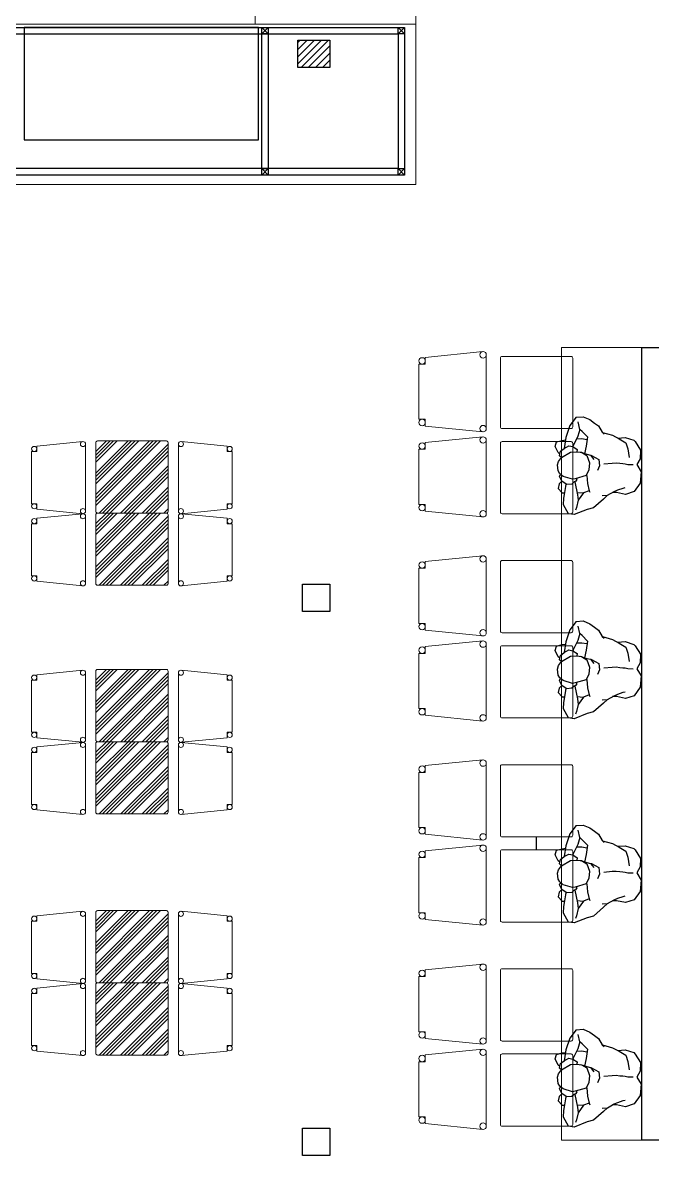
# Model space of a CAD drawing. Header units: centimetres. Extents: x 131563 to 145359, y 24878 to 28066.
# Drawn here: x 143819 to 144211, y 25995 to 26701 of the extents above; entities that cross this region are included whole.
import ezdxf

# ---------------------------------------------------------------- set-up
doc = ezdxf.new("R2010")
doc.units = ezdxf.units.CM
doc.header["$LTSCALE"] = 10
doc.header["$MEASUREMENT"] = 0
doc.layers.add('ARK_AHŞAP', color=45, linetype='Continuous', lineweight=15)
doc.layers.add('ARK_METAL', color=252, linetype='Continuous', lineweight=15)
for name, color, linetype in [('Kıtc-002 Çizgi', 7, 'Continuous'), ('Kıtc-040 Detay', 7, 'Continuous'), ('LP-DIMENSION_INT_100', 51, 'Continuous'), ('S2000-002 Çizgi', 7, 'Continuous'), ('wall', 255, 'Continuous')]:
    doc.layers.add(name, color=color, linetype=linetype)

# ---------------------------------------------------------------- blocks, each defined once
blk = doc.blocks.new('insanplanoturan2')
for p, q in [((-4.35, 28), (-8.09, 30.21)), ((-1.54, 25.72), (-5.35, 20.45)), ((-3.59, 26.87), (-4.35, 28)), ((1.11, 27.39), (-1.54, 25.72)), ((3.27, 27.84), (1.11, 27.39)), ((7, 27.12), (3.27, 27.84)), ((8.63, 26), (7, 27.12)), ((10.14, 23.59), (8.63, 26)), ((10.17, 25.88), (9.26, 25.73)), ((9.26, 25.73), (9.56, 24.52)), ((11.39, 17.65), (10.14, 23.59)), ((11.6, 25.19), (10.17, 25.88)), ((13.37, 24.07), (11.6, 25.19)), ((13.24, 24.16), (15.05, 25.76)), ((14.98, 20.87), (13.37, 24.07)), ((16.27, 21.48), (14.74, 21.5)), ((15.05, 25.76), (17.91, 26.13)), ((20.07, 21.81), (16.27, 21.48)), ((17.91, 26.13), (20.4, 23.48)), ((23.66, 22.17), (20.07, 21.81)), ((20.4, 23.48), (20.2, 21.81)), ((27.76, 21.89), (23.66, 22.17)), ((33.11, 18.44), (27.76, 21.89)), ((-27.28, 18.74), (-27.93, 14.41)), ((-27.93, 14.41), (-26.55, 10.2)), ((-27.28, 18.74), (-27.28, 18.74)), ((-19.98, 15.91), (-24.48, 17.29)), ((-18.79, 14.34), (-19.98, 15.91)), ((-15.71, 10.73), (-18.79, 14.34)), ((-14.03, 17.26), (-14.37, 14.2)), ((-14.37, 14.2), (-14.05, 10.87)), ((-5.35, 20.45), (-5.85, 16.43)), ((-5.85, 16.43), (-5.83, 13.53)), ((-5.85, 14.49), (-5.54, 12.71)), ((8.41, 9.37), (10.99, 16.09)), ((11.39, 14.95), (10.64, 15.16)), ((10.99, 16.09), (11.39, 17.65)), ((11.39, 14.95), (12.59, 15.84)), ((12.59, 15.84), (12.97, 16.66)), ((12.94, 16.13), (20.72, 13.88)), ((12.97, 16.66), (14.48, 17.79)), ((14.48, 17.79), (14.98, 20.87)), ((14.98, 20.87), (14.98, 20.87)), ((19.31, 14.28), (19.29, 10.2)), ((28.65, 13.7), (30.45, 14.23)), ((29.4, 7.03), (33.27, 14.87)), ((33.27, 14.87), (33.11, 18.44)), ((-26.55, 10.2), (-24.71, 6.99)), ((-15.71, 10.73), (-9.91, 10.95)), ((-9.91, 10.95), (-5.08, 11.6)), ((-5.83, 13.53), (-4.08, 10.14)), ((-5.54, 12.71), (-4.92, 10.26)), ((-4.92, 10.26), (-4.51, 7.82)), ((-4.51, 7.82), (-2.1, 5.49)), ((-4.51, 7.82), (-4.46, 7.27)), ((-4.46, 7.27), (-2.36, 2.53)), ((-4.08, 10.14), (0.35, 8.04)), ((0.35, 8.04), (4.73, 8.08)), ((4.73, 8.08), (8.41, 9.37)), ((8.28, 9.05), (13.28, 8.1)), ((13.28, 8.1), (17.61, 6.77)), ((17.61, 6.77), (19.29, 10.2)), ((19.29, 10.2), (24.16, 13.11)), ((20.72, 13.88), (24.16, 13.11)), ((24.16, 13.11), (28.65, 13.7)), ((-24.71, 6.99), (-23.11, 4.46)), ((-23.11, 4.46), (-19.37, 1.75)), ((-19.37, 1.75), (-18.3, 0.57)), ((-19.26, 1.62), (-18.03, -4.75)), ((-2.36, 2.53), (1.56, 1.75)), ((1.56, 1.75), (4.62, 2.65)), ((17.61, 6.77), (18.58, 6.35)), ((22.01, -2.61), (28.03, 3.22)), ((28.03, 3.22), (29.4, 7.03)), ((-18.03, -4.75), (-16.17, -9.13)), ((-0.81, -6.09), (-1.17, -8.58)), ((0.13, -0.8), (-0.81, -6.09)), ((19.46, -4.88), (16.82, -8.79)), ((20, -1.56), (19.46, -4.88)), ((19.46, -4.88), (22.01, -2.61)), ((-16.62, -8.22), (-17.35, -12.82)), ((-17.35, -12.82), (-16.11, -18.21)), ((-16.17, -9.13), (-14.03, -13.42)), ((-14.03, -13.42), (-10.4, -15.06)), ((-1.17, -8.58), (-1.05, -10.85)), ((-1.05, -10.85), (-1.05, -12.66)), ((-1.05, -12.66), (-1.01, -14.11)), ((-1.01, -14.11), (-0.73, -15.8)), ((15.63, -11.06), (14.16, -14.24)), ((16.82, -8.79), (15.63, -11.06)), ((17.24, -10.34), (17.46, -7.85)), ((17.93, -16.07), (17.24, -10.34)), ((-16.11, -18.21), (-15.32, -19.11)), ((-15.32, -19.11), (-10.35, -22.99)), ((-10.4, -15.06), (-5.21, -16.27)), ((-0.73, -15.8), (-0.99, -19.23)), ((14.16, -14.24), (13.76, -15.31)), ((15.74, -21.26), (17.93, -16.07)), ((-10.35, -22.99), (-5, -23.15)), ((-5, -23.15), (-1.15, -21.36)), ((-1.15, -21.36), (3.07, -24.4)), ((3.07, -24.4), (10.13, -24.5)), ((10.13, -24.5), (15.74, -21.26))]:
    blk.add_line(p, q)
for points in [[(-8.09, 30.21), (-10.88, 29.66), (-12.15, 26.27), (-12.64, 24.24)], [(-27.28, 18.74), (-21.76, 22.31), (-14.13, 24.15), (-7.35, 24.57)], [(-1.54, 25.72), (-2.54, 26.97), (-5.37, 26.69), (-7.35, 24.57), (-9.19, 21.89), (-8.9, 19.21), (-7.35, 16.52), (-5.85, 16.43)], [(-19.98, 15.91), (-15.55, 16.66), (-9.47, 19.07), (-8.9, 19.21)]]:
    blk.add_lwpolyline(points)
blk = doc.blocks.new('xccxc')
at = {"rotation": 180}
blk.add_blockref('insanplanoturan2', (220488.91, -31825.14), dxfattribs=at)
blk = doc.blocks.new('A$C14D17327')
at = {"layer": 'Kıtc-002 Çizgi', "color": 1, "elevation": 0}
blk.add_lwpolyline([(0, 4), (4, 4), (4, 0), (0, 0)], close=True, dxfattribs=at)
for points in [[(0, 4), (4, 0)], [(0, 0), (4, 4)]]:
    blk.add_lwpolyline(points, dxfattribs=at)

msp = doc.modelspace()

# ---------------------------------------------------------------- hatches: boundary and pattern name
at = {"layer": 'ARK_METAL'}
h = msp.add_hatch(dxfattribs=at)
h.set_pattern_fill('ANSI34', color=256, scale=0.5, angle=540)
h.set_pattern_definition([(225, (361822.813, -6015.64), (6.7351921, -6.7351921), []), (225, (361820.568, -6015.64), (6.7351921, -6.7351921), []), (225, (361818.323, -6015.64), (6.7351921, -6.7351921), []), (225, (361816.078, -6015.64), (6.7351921, -6.7351921), [])])
h.paths.add_polyline_path([(143865.63, 26440.45, 0.414214), (143864.63, 26439.45), (143864.63, 26396.45, 0.414214), (143865.63, 26395.45), (143908.63, 26395.45, 0.414214), (143909.63, 26396.45), (143909.63, 26439.45, 0.414214), (143908.63, 26440.45)])
h = msp.add_hatch(dxfattribs=at)
h.set_pattern_fill('ANSI34', color=256, scale=0.5, angle=540)
h.set_pattern_definition([(225, (361822.813, -6060.64), (6.7351921, -6.7351921), []), (225, (361820.568, -6060.64), (6.7351921, -6.7351921), []), (225, (361818.323, -6060.64), (6.7351921, -6.7351921), []), (225, (361816.078, -6060.64), (6.7351921, -6.7351921), [])])
h.paths.add_polyline_path([(143865.63, 26395.45, 0.414214), (143864.63, 26394.45), (143864.63, 26351.45, 0.414214), (143865.63, 26350.45), (143908.63, 26350.45, 0.414214), (143909.63, 26351.45), (143909.63, 26394.45, 0.414214), (143908.63, 26395.45)])
h = msp.add_hatch(dxfattribs=at)
h.set_pattern_fill('ANSI34', color=256, scale=0.5, angle=540)
h.set_pattern_definition([(225, (361822.813, -6158.147), (6.7351921, -6.7351921), []), (225, (361820.568, -6158.147), (6.7351921, -6.7351921), []), (225, (361818.323, -6158.147), (6.7351921, -6.7351921), []), (225, (361816.078, -6158.147), (6.7351921, -6.7351921), [])])
h.paths.add_polyline_path([(143865.63, 26297.95, 0.414214), (143864.63, 26296.95), (143864.63, 26253.95, 0.414214), (143865.63, 26252.95), (143908.63, 26252.95, 0.414214), (143909.63, 26253.95), (143909.63, 26296.95, 0.414214), (143908.63, 26297.95)])
h = msp.add_hatch(dxfattribs=at)
h.set_pattern_fill('ANSI34', color=256, scale=0.5, angle=540)
h.set_pattern_definition([(225, (361822.813, -6203.147), (6.7351921, -6.7351921), []), (225, (361820.568, -6203.147), (6.7351921, -6.7351921), []), (225, (361818.323, -6203.147), (6.7351921, -6.7351921), []), (225, (361816.078, -6203.147), (6.7351921, -6.7351921), [])])
h.paths.add_polyline_path([(143865.63, 26252.95, 0.414214), (143864.63, 26251.95), (143864.63, 26208.95, 0.414214), (143865.63, 26207.95), (143908.63, 26207.95, 0.414214), (143909.63, 26208.95), (143909.63, 26251.95, 0.414214), (143908.63, 26252.95)])
h = msp.add_hatch(dxfattribs=at)
h.set_pattern_fill('ANSI34', color=256, scale=0.5, angle=540)
h.set_pattern_definition([(225, (361822.813, -6308.4235), (6.7351921, -6.7351921), []), (225, (361820.568, -6308.4235), (6.7351921, -6.7351921), []), (225, (361818.323, -6308.4235), (6.7351921, -6.7351921), []), (225, (361816.078, -6308.4235), (6.7351921, -6.7351921), [])])
h.paths.add_polyline_path([(143865.63, 26147.67, 0.414214), (143864.63, 26146.67), (143864.63, 26103.67, 0.414214), (143865.63, 26102.67), (143908.63, 26102.67, 0.414214), (143909.63, 26103.67), (143909.63, 26146.67, 0.414214), (143908.63, 26147.67)])
h = msp.add_hatch(dxfattribs=at)
h.set_pattern_fill('ANSI34', color=256, scale=0.5, angle=540)
h.set_pattern_definition([(225, (361822.813, -6353.4235), (6.7351921, -6.7351921), []), (225, (361820.568, -6353.4235), (6.7351921, -6.7351921), []), (225, (361818.323, -6353.4235), (6.7351921, -6.7351921), []), (225, (361816.078, -6353.4235), (6.7351921, -6.7351921), [])])
h.paths.add_polyline_path([(143865.63, 26102.67, 0.414214), (143864.63, 26101.67), (143864.63, 26058.67, 0.414214), (143865.63, 26057.67), (143908.63, 26057.67, 0.414214), (143909.63, 26058.67), (143909.63, 26101.67, 0.414214), (143908.63, 26102.67)])
at = {"layer": 'LP-DIMENSION_INT_100'}
h = msp.add_hatch(dxfattribs=at)
h.set_pattern_fill('ANSI31', color=252, scale=25)
h.set_pattern_definition([(45, (10625.8934, 0), (-2.20970869, 2.20970869), [])])
h.paths.add_polyline_path([(144010.5, 26690.15), (143990.5, 26690.15), (143990.5, 26673.15), (144010.5, 26673.15)])
h.paths.add_polyline_path([(144010.5, 27013.15), (143993.5, 27013.15), (143993.5, 26996.15), (144010.5, 26996.15)])
h.paths.add_polyline_path([(144010.5, 27353.15), (143993.5, 27353.15), (143993.5, 27336.15), (144010.5, 27336.15)])

# ---------------------------------------------------------------- linework, layer by layer
msp.add_line((144139.29, 26185.58, 0), (144139.29, 26193.65, 0))
at = {"layer": 'ARK_AHŞAP'}
msp.add_line((144154.87, 26498.68, 0), (144154.87, 26004.68, 0.66), dxfattribs=at)
for points in [[(143964, 27367.15), (144064, 27367.15), (144064, 26700.15), (143964, 26700.15)], [(143504, 26600.15), (144064, 26600.15), (144064, 26700.15), (143504, 26700.15)], [(144154.87, 26004.68), (144204.87, 26004.68), (144204.87, 26498.68), (144154.87, 26498.68)]]:
    msp.add_lwpolyline(points, close=True, dxfattribs=at)
at = {"layer": 'ARK_AHŞAP', "elevation": 0}
for points in [[(144160.79, 26493.11), (144117.79, 26493.11, 0.414214), (144116.79, 26492.11), (144116.79, 26449.11, 0.414214), (144117.79, 26448.11), (144160.79, 26448.11, 0.414214), (144161.79, 26449.11), (144161.79, 26492.11, 0.414214)], [(144160.79, 26440.04), (144117.79, 26440.04, 0.414214), (144116.79, 26439.04), (144116.79, 26396.04, 0.414214), (144117.79, 26395.04), (144160.79, 26395.04, 0.414214), (144161.79, 26396.04), (144161.79, 26439.04, 0.414214)], [(144160.79, 26365.88), (144117.79, 26365.88, 0.414214), (144116.79, 26364.88), (144116.79, 26321.88, 0.414214), (144117.79, 26320.88), (144160.79, 26320.88, 0.414214), (144161.79, 26321.88), (144161.79, 26364.88, 0.414214)], [(144160.79, 26312.81), (144117.79, 26312.81, 0.414214), (144116.79, 26311.81), (144116.79, 26268.81, 0.414214), (144117.79, 26267.81), (144160.79, 26267.81, 0.414214), (144161.79, 26268.81), (144161.79, 26311.81, 0.414214)], [(144160.79, 26238.65), (144117.79, 26238.65, 0.414214), (144116.79, 26237.65), (144116.79, 26194.65, 0.414214), (144117.79, 26193.65), (144160.79, 26193.65, 0.414214), (144161.79, 26194.65), (144161.79, 26237.65, 0.414214)], [(144160.79, 26185.58), (144117.79, 26185.58, 0.414214), (144116.79, 26184.58), (144116.79, 26141.58, 0.414214), (144117.79, 26140.58), (144160.79, 26140.58, 0.414214), (144161.79, 26141.58), (144161.79, 26184.58, 0.414214)], [(144160.79, 26111.41), (144117.79, 26111.41, 0.414214), (144116.79, 26110.41), (144116.79, 26067.41, 0.414214), (144117.79, 26066.41), (144160.79, 26066.41, 0.414214), (144161.79, 26067.41), (144161.79, 26110.41, 0.414214)], [(144160.79, 26058.34), (144117.79, 26058.34, 0.414214), (144116.79, 26057.34), (144116.79, 26014.34, 0.414214), (144117.79, 26013.34), (144160.79, 26013.34, 0.414214), (144161.79, 26014.34), (144161.79, 26057.34, 0.414214)]]:
    msp.add_lwpolyline(points, format="xyb", close=True, dxfattribs=at)
at = {"layer": 'ARK_AHŞAP'}
for centre, radius in [((144105.94, 26494.1), 2), ((144067.94, 26490.3), 2), ((144067.94, 26451.91), 2), ((144105.94, 26448.1), 2), ((143856.61, 26438.48), 1.6), ((143917.64, 26438.48), 1.6), ((144067.94, 26437.23), 2), ((144105.94, 26441.03), 2), ((143826.21, 26435.44), 1.6), ((143948.04, 26435.44), 1.6), ((143826.21, 26399.72), 1.6), ((143856.61, 26396.68), 1.6), ((143917.64, 26396.68), 1.6), ((143948.04, 26399.72), 1.6), ((144067.94, 26398.84), 2), ((144105.94, 26395.03), 2), ((144105.94, 26395.03), 2), ((143826.21, 26390.44), 1.6), ((143856.61, 26393.48), 1.6), ((143917.64, 26393.48), 1.6), ((143948.04, 26390.44), 1.6), ((144105.94, 26366.87), 2), ((144067.94, 26363.07), 2), ((143826.21, 26354.72), 1.6), ((143948.04, 26354.72), 1.6), ((143856.61, 26351.68), 1.6), ((143917.64, 26351.68), 1.6), ((144067.94, 26324.67), 2), ((144105.94, 26320.87), 2), ((144067.94, 26310), 2), ((144105.94, 26313.8), 2), ((143856.61, 26295.97), 1.6), ((143917.64, 26295.97), 1.6), ((143826.21, 26292.93), 1.6), ((143948.04, 26292.93), 1.6), ((144067.94, 26271.61), 2), ((144105.94, 26267.8), 2), ((144105.94, 26267.8), 2), ((143826.21, 26257.21), 1.6), ((143856.61, 26254.17), 1.6), ((143917.64, 26254.17), 1.6), ((143948.04, 26257.21), 1.6), ((143826.21, 26247.93), 1.6), ((143856.61, 26250.97), 1.6), ((143917.64, 26250.97), 1.6), ((143948.04, 26247.93), 1.6), ((144105.94, 26239.64), 2), ((144067.94, 26235.84), 2), ((143826.21, 26212.21), 1.6), ((143948.04, 26212.21), 1.6), ((143856.61, 26209.17), 1.6), ((143917.64, 26209.17), 1.6), ((144067.94, 26197.44), 2), ((144105.94, 26193.64), 2), ((144067.94, 26182.77), 2), ((144105.94, 26186.57), 2), ((143826.21, 26142.65), 1.6), ((143856.61, 26145.69), 1.6), ((143917.64, 26145.69), 1.6), ((143948.04, 26142.65), 1.6), ((144067.94, 26144.37), 2), ((144105.94, 26140.57), 2), ((144105.94, 26140.57), 2), ((144105.94, 26112.41), 2), ((143826.21, 26106.94), 1.6), ((143948.04, 26106.94), 1.6), ((144067.94, 26108.61), 2), ((143856.61, 26103.89), 1.6), ((143856.61, 26100.69), 1.6), ((143917.64, 26103.89), 1.6), ((143917.64, 26100.69), 1.6), ((143826.21, 26097.65), 1.6), ((143948.04, 26097.65), 1.6), ((144067.94, 26070.21), 2), ((144105.94, 26066.41), 2), ((143826.21, 26061.94), 1.6), ((143856.61, 26058.89), 1.6), ((143917.64, 26058.89), 1.6), ((143948.04, 26061.94), 1.6), ((144067.94, 26055.54), 2), ((144105.94, 26059.34), 2), ((144067.94, 26017.14), 2), ((144105.94, 26013.34), 2), ((144105.94, 26013.34), 2)]:
    msp.add_circle(centre, radius, dxfattribs=at)
at = {"layer": 'ARK_METAL'}
for p, q in [((144069.94, 26492.5), (144105.74, 26496.09)), ((144065.94, 26471.1), (144065.94, 26488.3)), ((144065.94, 26453.91), (144065.94, 26488.3)), ((144065.94, 26488.3), (144069.94, 26488.3)), ((144069.94, 26488.3), (144069.94, 26492.5)), ((144107.94, 26494.1), (144107.94, 26448.1)), ((144065.94, 26453.91), (144069.94, 26453.91)), ((144069.94, 26453.91), (144069.94, 26449.7)), ((144069.94, 26449.7), (144105.74, 26446.11)), ((143827.81, 26437.2), (143856.45, 26440.07)), ((143946.44, 26437.2), (143917.8, 26440.07)), ((144069.94, 26439.44), (144105.74, 26443.02)), ((144069.94, 26435.23), (144069.94, 26439.44)), ((144107.94, 26441.03), (144107.94, 26395.03)), ((143824.61, 26433.84), (143824.61, 26401.32)), ((143824.61, 26433.84), (143827.81, 26433.84)), ((143827.81, 26433.84), (143827.81, 26437.2)), ((143858.21, 26396.68), (143858.21, 26438.48)), ((143916.04, 26396.68), (143916.04, 26438.48)), ((143946.44, 26433.84), (143946.44, 26437.2)), ((143949.64, 26433.84), (143946.44, 26433.84)), ((143949.64, 26433.84), (143949.64, 26401.32)), ((144065.94, 26418.03), (144065.94, 26435.23)), ((144065.94, 26400.84), (144065.94, 26435.23)), ((144065.94, 26435.23), (144069.94, 26435.23)), ((143824.61, 26415.08), (143824.61, 26401.32)), ((143949.64, 26415.08), (143949.64, 26401.32)), ((143824.61, 26401.32), (143827.81, 26401.32)), ((143827.81, 26401.32), (143827.81, 26397.96)), ((143827.81, 26397.96), (143856.45, 26395.08)), ((143946.44, 26397.96), (143917.8, 26395.08)), ((143946.44, 26401.32), (143946.44, 26397.96)), ((143949.64, 26401.32), (143946.44, 26401.32)), ((144065.94, 26400.84), (144069.94, 26400.84)), ((144069.94, 26400.84), (144069.94, 26396.63)), ((144069.94, 26396.63), (144105.74, 26393.04)), ((143827.81, 26392.2), (143856.45, 26395.07)), ((143827.81, 26388.84), (143827.81, 26392.2)), ((143858.21, 26351.68), (143858.21, 26393.48)), ((143916.04, 26351.68), (143916.04, 26393.48)), ((143946.44, 26392.2), (143917.8, 26395.07)), ((143946.44, 26388.84), (143946.44, 26392.2)), ((143824.61, 26388.84), (143824.61, 26356.32)), ((143824.61, 26388.84), (143827.81, 26388.84)), ((143949.64, 26388.84), (143946.44, 26388.84)), ((143949.64, 26388.84), (143949.64, 26356.32)), ((143824.61, 26370.08), (143824.61, 26356.32)), ((143949.64, 26370.08), (143949.64, 26356.32)), ((144069.94, 26365.27), (144105.74, 26368.86)), ((144065.94, 26343.87), (144065.94, 26361.07)), ((144065.94, 26326.67), (144065.94, 26361.07)), ((144065.94, 26361.07), (144069.94, 26361.07)), ((144069.94, 26361.07), (144069.94, 26365.27)), ((144107.94, 26366.87), (144107.94, 26320.87)), ((143824.61, 26356.32), (143827.81, 26356.32)), ((143827.81, 26356.32), (143827.81, 26352.96)), ((143946.44, 26356.32), (143946.44, 26352.96)), ((143949.64, 26356.32), (143946.44, 26356.32)), ((143827.81, 26352.96), (143856.45, 26350.08)), ((143946.44, 26352.96), (143917.8, 26350.08)), ((144065.94, 26326.67), (144069.94, 26326.67)), ((144069.94, 26326.67), (144069.94, 26322.47)), ((144069.94, 26322.47), (144105.74, 26318.88)), ((144069.94, 26312.2), (144105.74, 26315.79)), ((144069.94, 26308), (144069.94, 26312.2)), ((144107.94, 26313.8), (144107.94, 26267.8)), ((144065.94, 26290.8), (144065.94, 26308)), ((144065.94, 26273.61), (144065.94, 26308)), ((144065.94, 26308), (144069.94, 26308)), ((143827.81, 26294.69), (143856.45, 26297.56)), ((143946.44, 26294.69), (143917.8, 26297.56)), ((143824.61, 26291.33), (143824.61, 26258.81)), ((143824.61, 26291.33), (143827.81, 26291.33)), ((143827.81, 26291.33), (143827.81, 26294.69)), ((143858.21, 26254.17), (143858.21, 26295.97)), ((143916.04, 26254.17), (143916.04, 26295.97)), ((143946.44, 26291.33), (143946.44, 26294.69)), ((143949.64, 26291.33), (143946.44, 26291.33)), ((143949.64, 26291.33), (143949.64, 26258.81)), ((143824.61, 26272.57), (143824.61, 26258.81)), ((143949.64, 26272.57), (143949.64, 26258.81)), ((144065.94, 26273.61), (144069.94, 26273.61)), ((144069.94, 26273.61), (144069.94, 26269.4)), ((144069.94, 26269.4), (144105.74, 26265.81)), ((143824.61, 26258.81), (143827.81, 26258.81)), ((143827.81, 26258.81), (143827.81, 26255.45)), ((143827.81, 26255.45), (143856.45, 26252.58)), ((143946.44, 26255.45), (143917.8, 26252.58)), ((143946.44, 26258.81), (143946.44, 26255.45)), ((143949.64, 26258.81), (143946.44, 26258.81)), ((143827.81, 26249.69), (143856.45, 26252.56)), ((143827.81, 26246.33), (143827.81, 26249.69)), ((143858.21, 26209.17), (143858.21, 26250.97)), ((143916.04, 26209.17), (143916.04, 26250.97)), ((143946.44, 26249.69), (143917.8, 26252.56)), ((143946.44, 26246.33), (143946.44, 26249.69)), ((143824.61, 26246.33), (143824.61, 26213.81)), ((143824.61, 26246.33), (143827.81, 26246.33)), ((143949.64, 26246.33), (143946.44, 26246.33)), ((143949.64, 26246.33), (143949.64, 26213.81)), ((144069.94, 26238.04), (144105.74, 26241.63)), ((144065.94, 26216.64), (144065.94, 26233.84)), ((144065.94, 26199.44), (144065.94, 26233.84)), ((144065.94, 26233.84), (144069.94, 26233.84)), ((144069.94, 26233.84), (144069.94, 26238.04)), ((144107.94, 26239.64), (144107.94, 26193.64)), ((143824.61, 26227.57), (143824.61, 26213.81)), ((143949.64, 26227.57), (143949.64, 26213.81)), ((143824.61, 26213.81), (143827.81, 26213.81)), ((143827.81, 26213.81), (143827.81, 26210.45)), ((143946.44, 26213.81), (143946.44, 26210.45)), ((143949.64, 26213.81), (143946.44, 26213.81)), ((143827.81, 26210.45), (143856.45, 26207.58)), ((143946.44, 26210.45), (143917.8, 26207.58)), ((144065.94, 26199.44), (144069.94, 26199.44)), ((144069.94, 26199.44), (144069.94, 26195.24)), ((144069.94, 26195.24), (144105.74, 26191.65)), ((144069.94, 26184.97), (144105.74, 26188.56)), ((144069.94, 26180.77), (144069.94, 26184.97)), ((144107.94, 26186.57), (144107.94, 26140.57)), ((144065.94, 26163.57), (144065.94, 26180.77)), ((144065.94, 26146.37), (144065.94, 26180.77)), ((144065.94, 26180.77), (144069.94, 26180.77)), ((143827.81, 26144.41), (143856.45, 26147.29)), ((143827.81, 26141.05), (143827.81, 26144.41)), ((143858.21, 26103.89), (143858.21, 26145.69)), ((143916.04, 26103.89), (143916.04, 26145.69)), ((143946.44, 26144.41), (143917.8, 26147.29)), ((143946.44, 26141.05), (143946.44, 26144.41)), ((144065.94, 26146.37), (144069.94, 26146.37)), ((144069.94, 26146.37), (144069.94, 26142.17)), ((144069.94, 26142.17), (144105.74, 26138.58)), ((143824.61, 26141.05), (143824.61, 26108.54)), ((143824.61, 26141.05), (143827.81, 26141.05)), ((143949.64, 26141.05), (143946.44, 26141.05)), ((143949.64, 26141.05), (143949.64, 26108.54)), ((143824.61, 26122.29), (143824.61, 26108.54)), ((143949.64, 26122.29), (143949.64, 26108.54)), ((144069.94, 26110.81), (144105.74, 26114.4)), ((143824.61, 26108.54), (143827.81, 26108.54)), ((143827.81, 26108.54), (143827.81, 26105.17)), ((143946.44, 26108.54), (143946.44, 26105.17)), ((143949.64, 26108.54), (143946.44, 26108.54)), ((144069.94, 26106.61), (144069.94, 26110.81)), ((144107.94, 26112.41), (144107.94, 26066.41)), ((143827.81, 26105.17), (143856.45, 26102.3)), ((143827.81, 26099.41), (143856.45, 26102.29)), ((143858.21, 26058.89), (143858.21, 26100.69)), ((143916.04, 26058.89), (143916.04, 26100.69)), ((143946.44, 26105.17), (143917.8, 26102.3)), ((143946.44, 26099.41), (143917.8, 26102.29)), ((144065.94, 26089.41), (144065.94, 26106.61)), ((144065.94, 26072.21), (144065.94, 26106.61)), ((144065.94, 26106.61), (144069.94, 26106.61)), ((143824.61, 26096.05), (143824.61, 26063.54)), ((143824.61, 26096.05), (143827.81, 26096.05)), ((143827.81, 26096.05), (143827.81, 26099.41)), ((143946.44, 26096.05), (143946.44, 26099.41)), ((143949.64, 26096.05), (143946.44, 26096.05)), ((143949.64, 26096.05), (143949.64, 26063.54)), ((143824.61, 26077.29), (143824.61, 26063.54)), ((143949.64, 26077.29), (143949.64, 26063.54)), ((144065.94, 26072.21), (144069.94, 26072.21)), ((144069.94, 26072.21), (144069.94, 26068.01)), ((144069.94, 26068.01), (144105.74, 26064.42)), ((143824.61, 26063.54), (143827.81, 26063.54)), ((143827.81, 26063.54), (143827.81, 26060.17)), ((143827.81, 26060.17), (143856.45, 26057.3)), ((143946.44, 26060.17), (143917.8, 26057.3)), ((143946.44, 26063.54), (143946.44, 26060.17)), ((143949.64, 26063.54), (143946.44, 26063.54)), ((144069.94, 26057.74), (144105.74, 26061.33)), ((144069.94, 26053.54), (144069.94, 26057.74)), ((144107.94, 26059.34), (144107.94, 26013.34)), ((144065.94, 26036.34), (144065.94, 26053.54)), ((144065.94, 26019.14), (144065.94, 26053.54)), ((144065.94, 26053.54), (144069.94, 26053.54)), ((144065.94, 26019.14), (144069.94, 26019.14)), ((144069.94, 26019.14), (144069.94, 26014.94)), ((144069.94, 26014.94), (144105.74, 26011.35))]:
    msp.add_line(p, q, dxfattribs=at)
for points in [[(143909.63, 26439.45), (143909.63, 26396.45, -0.414214), (143908.63, 26395.45), (143865.63, 26395.45, -0.414214), (143864.63, 26396.45), (143864.63, 26439.45, -0.414214), (143865.63, 26440.45), (143908.63, 26440.45, -0.414214)], [(143909.63, 26394.45), (143909.63, 26351.45, -0.414214), (143908.63, 26350.45), (143865.63, 26350.45, -0.414214), (143864.63, 26351.45), (143864.63, 26394.45, -0.414214), (143865.63, 26395.45), (143908.63, 26395.45, -0.414214)], [(143909.63, 26296.95), (143909.63, 26253.95, -0.414214), (143908.63, 26252.95), (143865.63, 26252.95, -0.414214), (143864.63, 26253.95), (143864.63, 26296.95, -0.414214), (143865.63, 26297.95), (143908.63, 26297.95, -0.414214)], [(143909.63, 26251.95), (143909.63, 26208.95, -0.414214), (143908.63, 26207.95), (143865.63, 26207.95, -0.414214), (143864.63, 26208.95), (143864.63, 26251.95, -0.414214), (143865.63, 26252.95), (143908.63, 26252.95, -0.414214)], [(143909.63, 26146.67), (143909.63, 26103.67, -0.414214), (143908.63, 26102.67), (143865.63, 26102.67, -0.414214), (143864.63, 26103.67), (143864.63, 26146.67, -0.414214), (143865.63, 26147.67), (143908.63, 26147.67, -0.414214)], [(143909.63, 26101.67), (143909.63, 26058.67, -0.414214), (143908.63, 26057.67), (143865.63, 26057.67, -0.414214), (143864.63, 26058.67), (143864.63, 26101.67, -0.414214), (143865.63, 26102.67), (143908.63, 26102.67, -0.414214)]]:
    msp.add_lwpolyline(points, format="xyb", close=True, dxfattribs=at)
at = {"layer": 'Kıtc-002 Çizgi', "color": 1}
for points in [[(143506, 26698.15), (144057, 26698.15), (144057, 26606.15), (143506, 26606.15)], [(144053, 26610.15), (143510, 26610.15), (143510, 26694.15), (144053, 26694.15)], [(143968, 26694.15), (143972, 26694.15), (143972, 26610.15), (143968, 26610.15)]]:
    msp.add_lwpolyline(points, close=True, dxfattribs=at)
at = {"layer": 'LP-DIMENSION_INT_100', "color": 2}
for points in [[(144234.42, 26004.68), (144204.87, 26004.68), (144204.87, 26498.68), (144234.42, 26498.68)], [(143993.5, 26351.15), (144010.5, 26351.15), (144010.5, 26334.15), (143993.5, 26334.15)], [(143993.5, 26012.15), (144010.5, 26012.15), (144010.5, 25995.15), (143993.5, 25995.15)]]:
    msp.add_lwpolyline(points, close=True, dxfattribs=at)
at = {"layer": 'S2000-002 Çizgi'}
for points in [[(143820, 26628.15), (143966, 26628.15), (143966, 26698.15), (143820, 26698.15)], [(143990.5, 26690.15), (144010.5, 26690.15), (144010.5, 26673.15), (143990.5, 26673.15)]]:
    msp.add_lwpolyline(points, close=True, dxfattribs=at)

# ---------------------------------------------------------------- block references
at = {"layer": 'Kıtc-040 Detay', "rotation": 180}
for p in [(143972, 26698.15, 0), (144057, 26698.15, 0), (143972, 26610.15, 0), (144057, 26610.15, 0)]:
    msp.add_blockref('A$C14D17327', p, dxfattribs=at)
at = {"layer": 'wall', "xscale": -1, "rotation": 265.0693942959689}
for p in [(156936.86, -195981.97), (156936.86, -196109.2), (156936.86, -196236.44), (156936.86, -196363.67)]:
    msp.add_blockref('xccxc', p, dxfattribs=at)

doc.saveas('drawing.dxf')
